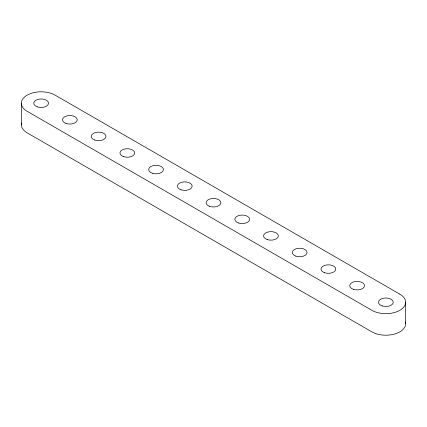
<?xml version="1.0" encoding="UTF-8"?>
<svg xmlns="http://www.w3.org/2000/svg" width="427" height="427" viewBox="0 0 427 427"><rect width="100%" height="100%" fill="white"/><g stroke="black" fill="none" stroke-linecap="round" stroke-linejoin="round"><path stroke-width="0.64" d="M405.65 302.241L405.65 323.783M21.35 103.217L21.35 124.759M21.596 122.971A19.786 11.422 0 0 0 27.147 132.834L371.874 331.859A19.786 11.422 0 0 0 394.847 333.962A19.786 11.422 0 0 0 405.404 321.995M399.853 294.166L55.126 95.141A19.786 11.422 0 0 0 27.147 95.141A19.786 11.422 0 0 0 27.147 111.292L371.874 310.322A19.786 11.422 0 0 0 399.853 310.322A19.786 11.422 0 0 0 399.853 294.166M37.346 106.878A7.387 4.265 0 0 0 48.523 103.281A7.387 4.265 0 0 0 37.539 99.491A7.387 4.265 0 0 0 37.346 106.878M66.078 123.462A7.387 4.265 0 0 0 77.25 119.864A7.387 4.265 0 0 0 66.265 116.08A7.387 4.265 0 0 0 66.078 123.462M94.805 140.051A7.387 4.265 0 0 0 105.976 136.448A7.387 4.265 0 0 0 94.991 132.664A7.387 4.265 0 0 0 94.805 140.051M123.531 156.634A7.387 4.265 0 0 0 134.702 153.037A7.387 4.265 0 0 0 123.718 149.247A7.387 4.265 0 0 0 123.531 156.634M152.258 173.218A7.387 4.265 0 0 0 163.429 169.62A7.387 4.265 0 0 0 152.444 165.836A7.387 4.265 0 0 0 152.258 173.218M180.984 189.807A7.387 4.265 0 0 0 192.161 186.209A7.387 4.265 0 0 0 181.176 182.42A7.387 4.265 0 0 0 180.984 189.807M209.71 206.39A7.387 4.265 0 0 0 220.887 202.793A7.387 4.265 0 0 0 209.903 199.003A7.387 4.265 0 0 0 209.71 206.39M238.442 222.979A7.387 4.265 0 0 0 249.614 219.377A7.387 4.265 0 0 0 238.629 215.592A7.387 4.265 0 0 0 238.442 222.979M267.169 239.563A7.387 4.265 0 0 0 278.34 235.966A7.387 4.265 0 0 0 267.355 232.176A7.387 4.265 0 0 0 267.169 239.563M295.895 256.147A7.387 4.265 0 0 0 307.066 252.549A7.387 4.265 0 0 0 296.082 248.765A7.387 4.265 0 0 0 295.895 256.147M324.621 272.736A7.387 4.265 0 0 0 335.793 269.133A7.387 4.265 0 0 0 324.808 265.348A7.387 4.265 0 0 0 324.621 272.736M353.348 289.319A7.387 4.265 0 0 0 364.525 285.722A7.387 4.265 0 0 0 353.54 281.932A7.387 4.265 0 0 0 353.348 289.319M382.08 305.903A7.387 4.265 0 0 0 393.251 302.305A7.387 4.265 0 0 0 382.266 298.521A7.387 4.265 0 0 0 382.08 305.903"/></g></svg>
